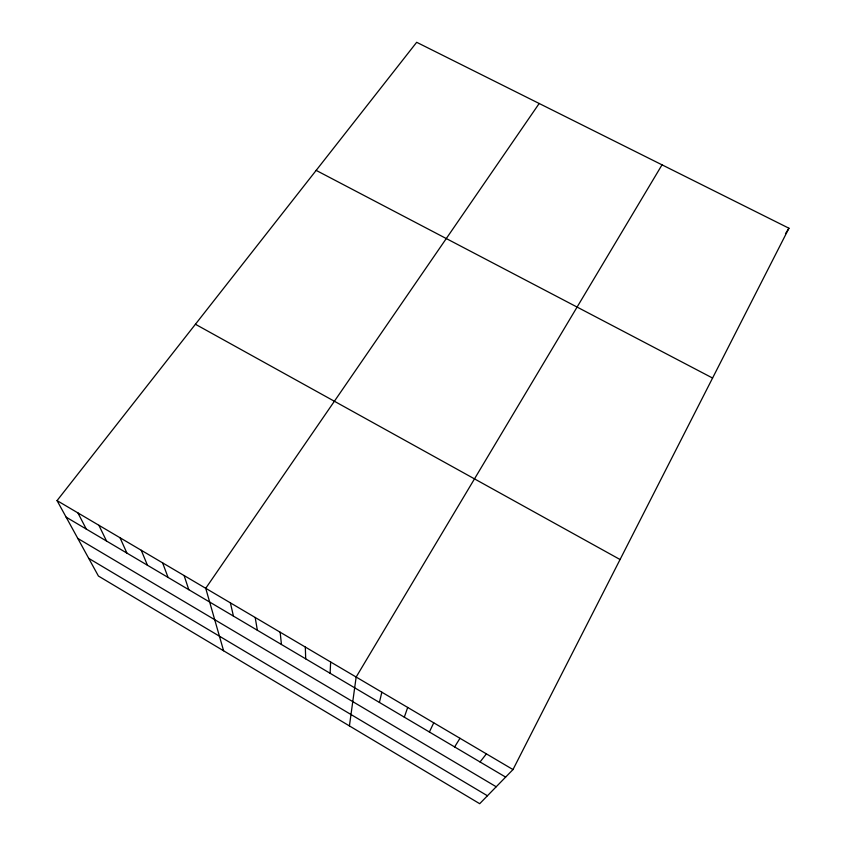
<?xml version="1.0" encoding="UTF-8"?>
<svg xmlns="http://www.w3.org/2000/svg" width="846" height="846" viewBox="0 0 846 846"><rect width="100%" height="100%" fill="white"/><g stroke="black" fill="none" stroke-linecap="round" stroke-linejoin="round"><path stroke-width="1.27" d="M330.099 673.279L330.649 661.995M349.419 725.91L356.155 677.043L662.027 164.843M379.41 702.444L381.842 692.197M404.314 717.175L407.698 707.446M429.387 732.002L433.744 722.812M512.993 769.564L788.948 228.23L416.676 42.3L57.052 500.599L98.422 576.041L479.693 803.7L512.993 769.564L57.052 500.599M454.63 746.933L459.981 738.294M785.49 233.655L788.948 228.23M539.188 103.487L205.726 588.308L223.608 650.796M480.052 761.971L486.397 753.871M316.161 170.384L712.575 378.046M195.426 324.261L620.065 559.523M66.125 517.139L505.644 777.104M77.79 538.426L496.221 786.769M88.724 558.36L487.433 795.769M77.917 512.909L86.271 529.057M98.897 525.292L106.543 541.049M120.016 537.739L126.932 553.104M141.25 550.27L147.437 565.234M162.612 562.876L168.058 577.427M184.111 575.555L188.795 589.704M230.376 602.838L233.433 616.1M255.185 617.474L257.353 630.249M280.163 632.216L281.443 644.504M305.321 647.053L305.692 658.844"/></g></svg>
